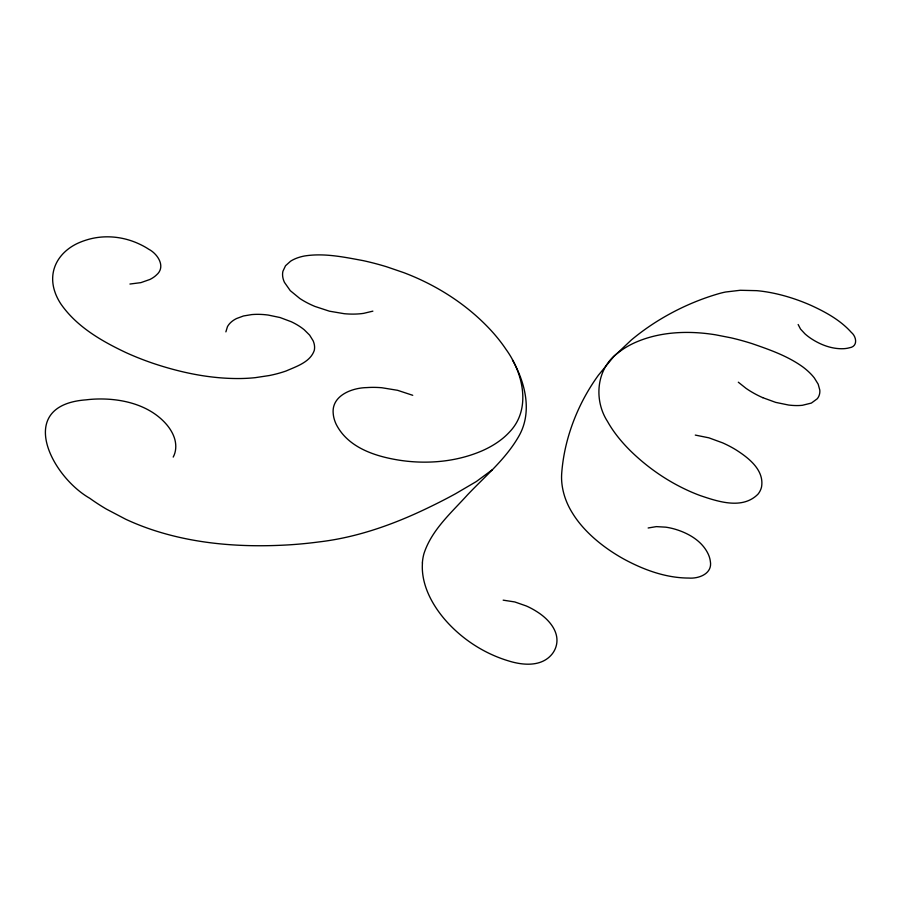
<?xml version="1.0" encoding="UTF-8"?>
<svg xmlns="http://www.w3.org/2000/svg" width="901" height="901" viewBox="0 0 901 901"><rect width="100%" height="100%" fill="white"/><g stroke="black" fill="none" stroke-linecap="round" stroke-linejoin="round"><path stroke-width="1.35" d="M225.881 331.872L227.446 326.691A46.537 25.115 13.2 0 1 236.49 318.56L243.495 315.969L251.796 314.584A46.931 25.341 13.1 0 1 268.138 315.046L280.053 317.535L291.226 321.725A46.818 25.273 13.1 0 1 304.234 329.777L309.629 335.127L313.109 340.747A46.289 24.98 13.1 0 1 314.269 350.433C310.316 362.089 296.474 366.414 286.236 370.93A123.82 65.413 11.7 0 1 269.298 375.537L255.22 377.665A113.898 60.446 11.8 0 1 241.141 378.521C211.386 378.994 181.844 372.901 153.722 363.542A170.559 88.016 11.9 0 1 125.87 352.55C101.317 340.938 76.461 326.579 60.739 303.761A122.254 63.971 11.1 0 1 55.198 292.769L54.285 289.976A127.672 66.787 11.2 0 1 54.218 268.509C57.991 256.154 68.465 246.942 80.189 242.234A77.869 40.196 10.3 0 1 85.696 240.229C103.21 234.474 122.694 236.186 139.306 244.025A52.134 26.579 9.9 0 1 148.676 249.205C157.607 253.778 166.234 266.707 156.492 274.94A49.893 25.318 9.9 0 1 149.904 279.468L140.894 282.632L129.924 284.04M173.206 457.089C176.799 450.444 176.393 442.346 173.488 435.532A74.794 44.633 8.7 0 0 166.831 424.81C151.402 406.61 126.771 399.56 103.66 399.008A78.883 47.348 8.9 0 0 86.124 399.841C15.035 405.09 50.738 475.953 89.762 498.276A175.841 103.885 11.7 0 0 106.397 509.099L125.633 519.201A162.597 96.587 11.5 0 0 154.251 530.452C197.848 544.576 244.306 547.594 289.818 544.801A311.082 171.731 11.3 0 0 318.661 541.963C357.483 537.469 394.627 524.112 429.597 507.072A794.536 366.662 6.4 0 0 455.624 493.692L476.314 481.551L492.351 469.725M372.868 311.149L363.644 313.357A55.637 28.111 14.4 0 1 344.272 313.706L329.394 311.183L314.956 306.441A56.065 28.314 14.5 0 1 299.819 298.49L290.28 290.663L284.457 282.373A55.828 28.224 14.5 0 1 282.925 271.257L285.527 265.739L290.606 261.189A55.265 27.954 14.5 0 1 304.324 256.019C323.977 252.821 343.991 257.078 363.294 260.659A155.727 82.723 15 0 1 386.799 266.831L403.828 272.665A141.784 74.806 15.1 0 1 419.111 279.04C445.545 291.136 469.95 307.951 489.885 329.192A226.579 123.538 13.9 0 1 506.013 349.363C522.985 372.687 531.725 408.953 509.572 431.951A164.005 88.839 15.3 0 1 481.416 451.108C458.936 460.636 434.023 463.643 409.797 461.481A102.365 56.853 16.1 0 1 399.402 460.208C375.233 456.379 348.023 447.707 336.186 424.292A70.12 39.734 16.5 0 1 333.246 413.931C331.106 395.73 351.84 387.835 366.741 387.599A67.8 38.619 16.3 0 1 381.878 387.745L397.555 390.302L412.737 395.302M648.146 527.986L656.356 526.623L665.862 527.175A44.217 25.296 24 0 1 675.919 529.45C689.04 533.505 702.206 541.231 708.231 554.104A46.447 26.568 23.7 0 1 710.326 561.233C712.725 573.723 698.759 578.881 688.724 578.059C665.952 577.992 643.922 569.916 624.1 559.206A107.962 59.939 23 0 1 572.608 513.333C566.436 503.625 562.438 492.419 561.672 480.909A157.213 85.967 23.9 0 1 561.695 473.464C563.485 448.946 570.581 424.945 581.539 402.984A984.973 443.123 34.5 0 1 598.433 375.176L613.75 356.571L631.196 340.127A988.51 445.545 34.6 0 1 656.863 321.466C676.189 309.381 697.16 299.898 719.066 293.591A132.751 60.57 22.9 0 1 725.609 292.014L740.273 290.28L756.739 290.663A89.075 40.185 22.3 0 1 811.362 305.54C825.924 312.253 840.475 320.238 851.276 332.345C856.603 336.636 858.202 346.626 849.316 347.797A36.288 15.925 22.6 0 1 843.37 348.71C831.814 349.137 820.552 344.813 811.024 338.528A34.52 15.137 22.7 0 1 804.976 333.866L800.527 329.068L798.151 324.506M503.163 600.156L514.786 601.947L526.353 605.99A51.087 33.022 21.8 0 1 537.097 611.802C548.551 618.987 560.433 632.018 556.03 646.603A53.564 34.52 21.5 0 1 552.178 653.957C541.771 666.988 523.121 665.434 508.828 660.996C484.051 653.597 461.526 638.877 444.655 619.302A124.62 77.283 21.8 0 1 422.456 562.934M695.29 435.082L708.896 437.83L722.647 442.864A61.617 32.515 23.1 0 1 735.667 449.655C748.326 457.674 764.42 469.905 761.559 486.889A63.746 33.54 22.9 0 1 757.966 494.187C742.469 509.775 718.3 501.699 700.257 495.584A93.175 48.113 22.8 0 1 691.202 491.957C668.576 482.103 647.875 467.923 630.272 450.646A149.543 75.132 22.9 0 1 607.522 421.465C593.399 399.695 596.372 367.991 618.446 352.55A206.532 103.063 24 0 1 634.574 342.797C655.444 333.37 678.881 331.129 701.507 333.055A129.474 63.554 22.7 0 1 715.473 334.789L730.869 337.796A142.144 70.132 22.8 0 1 751.885 343.563C769.634 349.689 787.857 356.03 803.163 367.18A50.591 23.854 22.6 0 1 814.335 377.958L818.176 384.175L819.797 390.054A51.098 24.09 22.6 0 1 817.263 398.76L811.384 403.074L802.386 405.292A51.312 24.169 22.6 0 1 788.589 405.033L775.716 402.387L762.674 397.634M738.313 382.204L746.051 388.365A50.929 23.978 22.6 0 0 762.685 397.634M512.455 360.028C525.474 382.97 532.739 412.714 518.469 436.839C505.472 459.273 485.29 476.122 467.642 494.705C451.378 512.725 431.613 529.889 423.932 553.698A118.572 73.6 21.6 0 0 422.366 562.911"/></g></svg>
